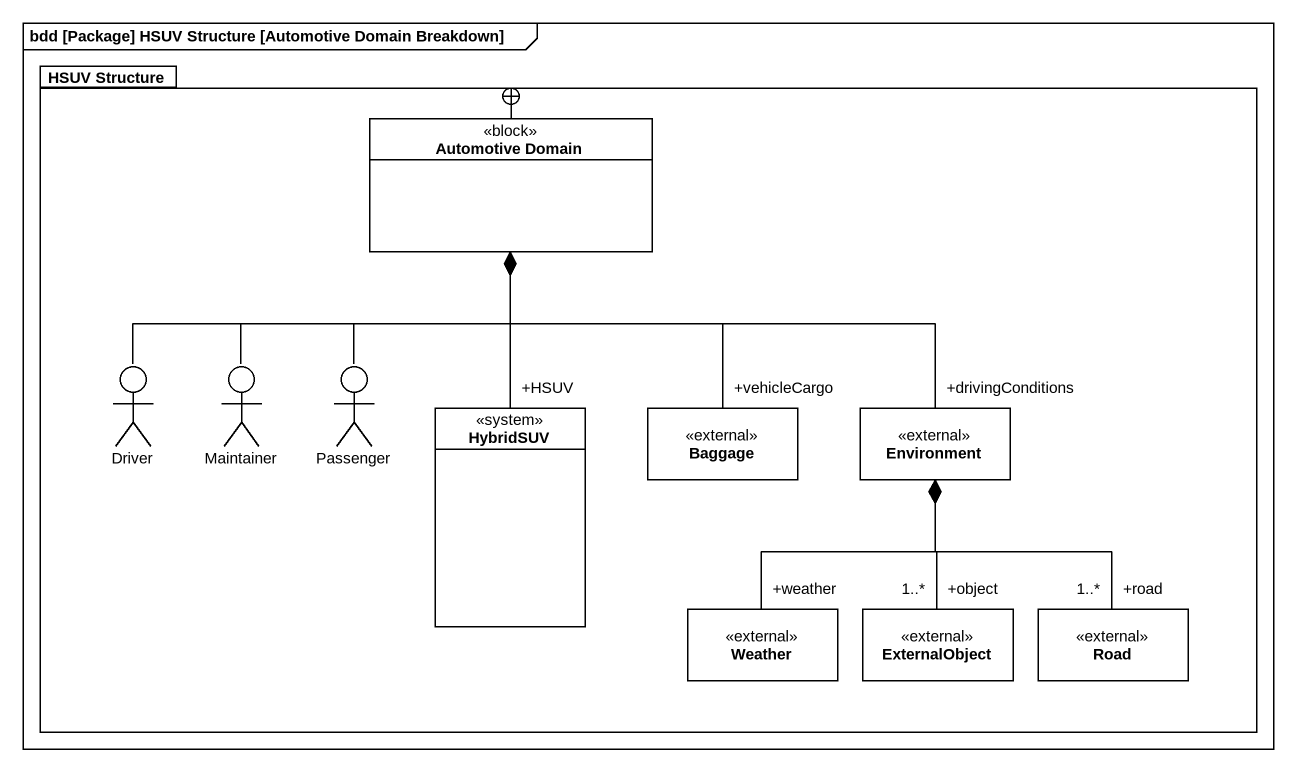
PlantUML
@startuml
mainframe bdd [Package] HSUV Structure [Automotive Domain Breakdown]
allowmixing
hide circle
hide empty members
package "HSUV Structure" as HSUV_Structure {
  class "Automotive Domain" as Automotive_Domain <<block>>
  actor Driver
  actor Maintainer
  actor Passenger
  class HybridSUV <<system>>
  class Baggage <<external>>
  class Environment <<external>>
  class Weather <<external>>
  class ExternalObject <<external>>
  class Road <<external>>
}
Automotive_Domain --+ HSUV_Structure
Driver -up-* Automotive_Domain
Maintainer -up-* Automotive_Domain
Passenger -up-* Automotive_Domain
HybridSUV "+HSUV" -up-* Automotive_Domain
Baggage "+vehicleCargo" -up-* Automotive_Domain
Environment "+drivingConditions" -up-* Automotive_Domain
Weather "+weather" -up-* Environment
ExternalObject "+object\n1..*" -up-* Environment
Road "+road\n1..*" -up-* Environment
@enduml
